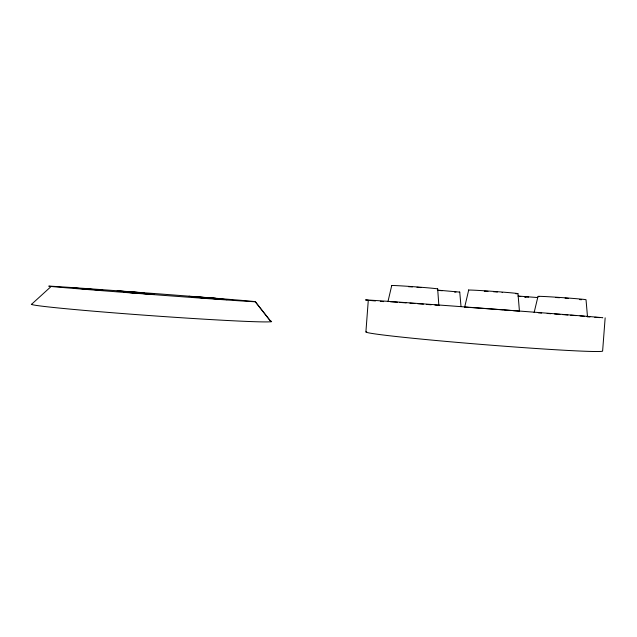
<?xml version="1.0" encoding="UTF-8"?>
<svg xmlns="http://www.w3.org/2000/svg" width="637" height="637" viewBox="0 0 637 637"><rect width="100%" height="100%" fill="white"/><g stroke="black" fill="none" stroke-linecap="round" stroke-linejoin="round"><path stroke-width="0.96" d="M365.901 331.949L368.29 300.242A118.848 0.47 4.3 0 1 498.516 309.463A118.848 0.47 4.3 0 1 602.666 317.783M605.15 317.847L602.61 351.138A118.84 3.153 4.6 0 1 473.952 343.805A118.84 3.153 4.6 0 1 366.721 331.694M387.957 301.612L391.731 285.527M464.676 307.153L468.681 290.082M534.125 312.576L538.002 296.38M51.255 286.363L31.85 304.032A120.441 2.827 4.1 0 0 155.93 316.008A120.441 2.827 4.1 0 0 270.399 320.976L255.087 301.492M459.349 292.168L459.747 292.096L461.005 306.453M502.338 292.59L502.107 292.479M438.853 305.442L437.667 288.872M484.765 291.213L487.982 291.372M454.444 291.993L455.988 292.065M555.48 297.487L559.581 297.726M408.468 286.682L412.418 286.929M464.66 307.122L468.314 307.353M518.685 296.348L520.748 296.484M524.53 297.041L525.891 297.137M517.905 296.038L537.811 297.567M390.33 301.755L397.456 302.249M538.289 312.823L541.633 313.054M470.122 307.472L503.27 309.901M399.407 302.392L406.143 302.886M493.444 291.73L497.417 292.033M437.571 290.122L459.747 292.096M554.604 313.993L559.907 314.383M547.183 313.452L550.925 313.723M438.208 290.416L442.309 290.727M409.917 303.156L414.822 303.523M562.559 314.574L567.87 314.973M504.162 309.972L511.192 310.522M576.302 315.618L570.68 315.188M426.368 304.406L431.233 304.781M417.729 303.745L423.414 304.175M565.051 298.116L568.403 298.395M512.857 310.649L519.442 311.206L517.985 293.609M525.055 296.802L528.622 297.097M580.02 315.904L584.225 316.239M416.98 287.255L420.898 287.59M434.912 305.075L438.997 305.426M484.295 291.332L485.37 291.451M586.757 316.454L587.473 316.533L586.032 299.756A24.079 0.462 4 0 0 559.087 297.399A24.079 0.462 4 0 0 538.902 296.563M255.238 301.651A102.756 0.565 4.3 0 1 91.728 289.859A102.756 0.565 4.3 0 1 113.673 290.52A102.756 0.565 4.3 0 1 255.238 301.651L271.043 321.757M599.783 317.616A118.848 0.47 4.3 0 1 594.791 317.298M589.918 316.971A118.848 0.47 4.3 0 1 587.203 316.788M383.681 301.62A118.848 0.47 4.3 0 1 380.313 301.341M375.512 300.935A118.848 0.47 4.3 0 1 369.938 300.441M391.874 285.655A23.163 0.462 4.2 0 1 414.679 286.785A23.163 0.462 4.2 0 1 437.539 288.983M468.673 290.209A24.867 0.51 4.1 0 1 497.115 291.666A24.867 0.51 4.1 0 1 515.707 293.713M581.613 299.701A24.079 0.462 4 0 1 579.646 299.613M143.914 292.916L117.272 290.95L143.914 292.916M102.82 290.201L73.996 288.075L102.82 290.201M215.68 298.355L188.982 296.364L215.68 298.355M154.082 294.366L123.952 292.136L154.082 294.366M227.075 299.629L198.402 297.471L227.075 299.629"/></g></svg>
